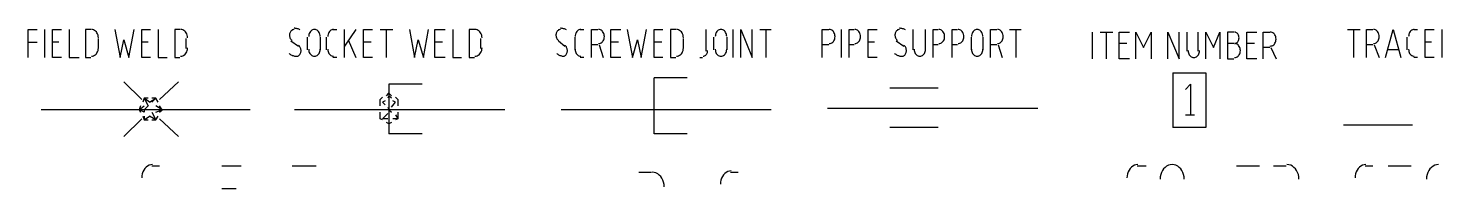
# Model space of a CAD drawing. Header units: millimetres. Extents: x 43 to 809, y -752 to -31.
# Drawn here: x 676.4 to 809.4, y -751.7 to -736.6 of the extents above; entities that cross this region are included whole.
import ezdxf

# ---------------------------------------------------------------- set-up
doc = ezdxf.new("R2010")
doc.units = ezdxf.units.MM
doc.layers.add('PDF_LINES', color=4, linetype='Continuous')

msp = doc.modelspace()

# ---------------------------------------------------------------- linework, layer by layer
at = {"layer": 'PDF_LINES'}
for p, q in [((676.36, -739.36), (676.36, -736.72)), ((676.36, -736.72), (677.2, -736.72)), ((677.92, -739.36), (677.92, -736.72)), ((678.64, -739.36), (678.64, -736.72)), ((678.64, -736.72), (679.48, -736.72)), ((680.2, -736.72), (680.2, -739.36)), ((682.24, -736.72), (681.76, -736.72)), ((681.76, -736.72), (681.76, -739.36)), ((682.41, -736.73), (682.3, -736.72)), ((682.51, -736.76), (682.41, -736.73)), ((682.6, -736.81), (682.51, -736.76)), ((682.69, -736.87), (682.6, -736.81)), ((682.77, -736.95), (682.69, -736.87)), ((682.83, -737.04), (682.77, -736.95)), ((682.89, -737.14), (682.83, -737.04)), ((682.93, -737.25), (682.89, -737.14)), ((682.95, -737.37), (682.93, -737.25)), ((684.52, -736.72), (685, -739.36)), ((685.84, -739.36), (686.32, -736.72)), ((687.04, -739.36), (687.04, -736.72)), ((687.04, -736.72), (687.88, -736.72)), ((688.6, -736.72), (688.6, -739.36)), ((690.64, -736.72), (690.16, -736.72)), ((690.16, -736.72), (690.16, -739.36)), ((690.81, -736.73), (690.7, -736.72)), ((690.91, -736.76), (690.81, -736.73)), ((691, -736.81), (690.91, -736.76)), ((691.09, -736.87), (691, -736.81)), ((691.17, -736.95), (691.09, -736.87)), ((691.23, -737.04), (691.17, -736.95)), ((691.29, -737.14), (691.23, -737.04)), ((691.33, -737.25), (691.29, -737.14)), ((691.35, -737.37), (691.33, -737.25)), ((700.97, -737.14), (700.96, -737.21)), ((700.96, -737.21), (700.96, -737.28)), ((700.99, -737.06), (700.97, -737.14)), ((701.01, -737), (700.99, -737.06)), ((701.04, -736.94), (701.01, -737)), ((701.08, -736.88), (701.04, -736.94)), ((701.12, -736.84), (701.08, -736.88)), ((701.16, -736.8), (701.12, -736.84)), ((701.21, -736.76), (701.16, -736.8)), ((701.27, -736.74), (701.21, -736.76)), ((701.32, -736.73), (701.27, -736.74)), ((701.38, -736.72), (701.32, -736.73)), ((701.45, -736.6), (701.39, -736.6)), ((701.51, -736.61), (701.45, -736.6)), ((701.56, -736.61), (701.51, -736.61)), ((701.62, -736.63), (701.56, -736.61)), ((701.67, -736.64), (701.62, -736.63)), ((701.73, -736.65), (701.67, -736.64)), ((701.78, -736.67), (701.73, -736.65)), ((701.84, -736.69), (701.78, -736.67)), ((701.89, -736.72), (701.84, -736.69)), ((701.94, -736.75), (701.89, -736.72)), ((702.79, -737.17), (702.77, -737.27)), ((702.82, -737.08), (702.79, -737.17)), ((702.86, -736.99), (702.82, -737.08)), ((702.92, -736.91), (702.86, -736.99)), ((702.98, -736.85), (702.92, -736.91)), ((703.05, -736.79), (702.98, -736.85)), ((703.13, -736.75), (703.05, -736.79)), ((703.21, -736.73), (703.13, -736.75)), ((703.3, -736.72), (703.21, -736.73)), ((703.39, -736.73), (703.3, -736.72)), ((703.47, -736.75), (703.39, -736.73)), ((703.55, -736.79), (703.47, -736.75)), ((703.62, -736.85), (703.55, -736.79)), ((703.68, -736.91), (703.62, -736.85)), ((703.74, -736.99), (703.68, -736.91)), ((703.78, -737.08), (703.74, -736.99)), ((703.81, -737.17), (703.78, -737.08)), ((703.83, -737.27), (703.81, -737.17)), ((704.59, -737.17), (704.57, -737.27)), ((704.62, -737.08), (704.59, -737.17)), ((704.66, -736.99), (704.62, -737.08)), ((704.72, -736.91), (704.66, -736.99)), ((704.78, -736.85), (704.72, -736.91)), ((704.85, -736.79), (704.78, -736.85)), ((704.93, -736.75), (704.85, -736.79)), ((705.01, -736.73), (704.93, -736.75)), ((705.1, -736.72), (705.01, -736.73)), ((705.04, -736.72), (705.4, -736.72)), ((706.12, -739.36), (706.12, -736.72)), ((707.2, -736.72), (706.12, -738.28)), ((707.92, -739.36), (707.92, -736.72)), ((707.92, -736.72), (708.76, -736.72)), ((709.48, -736.72), (710.68, -736.72)), ((710.08, -739.36), (710.08, -736.72)), ((712.24, -736.72), (712.72, -739.36)), ((713.56, -739.36), (714.04, -736.72)), ((714.64, -739.36), (714.64, -736.72)), ((714.64, -736.72), (715.6, -736.72)), ((716.32, -736.72), (716.32, -739.36)), ((718.36, -736.72), (717.88, -736.72)), ((717.88, -736.72), (717.88, -739.36)), ((718.53, -736.73), (718.42, -736.72)), ((718.63, -736.76), (718.53, -736.73)), ((718.72, -736.81), (718.63, -736.76)), ((718.81, -736.87), (718.72, -736.81)), ((718.89, -736.95), (718.81, -736.87)), ((718.95, -737.04), (718.89, -736.95)), ((719.01, -737.14), (718.95, -737.04)), ((719.05, -737.25), (719.01, -737.14)), ((719.07, -737.37), (719.05, -737.25)), ((726.05, -737.14), (726.04, -737.21)), ((726.04, -737.21), (726.04, -737.28)), ((726.07, -737.06), (726.05, -737.14)), ((726.09, -737), (726.07, -737.06)), ((726.12, -736.94), (726.09, -737)), ((726.16, -736.88), (726.12, -736.94)), ((726.2, -736.84), (726.16, -736.88)), ((726.24, -736.8), (726.2, -736.84)), ((726.29, -736.76), (726.24, -736.8)), ((726.35, -736.74), (726.29, -736.76)), ((726.4, -736.73), (726.35, -736.74)), ((726.46, -736.72), (726.4, -736.73)), ((726.53, -736.6), (726.47, -736.6)), ((726.59, -736.61), (726.53, -736.6)), ((726.64, -736.61), (726.59, -736.61)), ((726.7, -736.63), (726.64, -736.61)), ((726.75, -736.64), (726.7, -736.63)), ((726.81, -736.65), (726.75, -736.64)), ((726.86, -736.67), (726.81, -736.65)), ((726.92, -736.69), (726.86, -736.67)), ((726.97, -736.72), (726.92, -736.69)), ((727.02, -736.75), (726.97, -736.72)), ((727.87, -737.17), (727.85, -737.27)), ((727.9, -737.08), (727.87, -737.17)), ((727.94, -736.99), (727.9, -737.08)), ((728, -736.91), (727.94, -736.99)), ((728.06, -736.85), (728, -736.91)), ((728.13, -736.79), (728.06, -736.85)), ((728.21, -736.75), (728.13, -736.79)), ((728.29, -736.73), (728.21, -736.75)), ((728.38, -736.72), (728.29, -736.73)), ((728.32, -736.72), (728.68, -736.72)), ((729.4, -739.36), (729.4, -736.72)), ((729.4, -736.72), (730, -736.72)), ((730.15, -736.73), (730.06, -736.72)), ((730.23, -736.75), (730.15, -736.73)), ((730.31, -736.79), (730.23, -736.75)), ((730.38, -736.85), (730.31, -736.79)), ((730.44, -736.91), (730.38, -736.85)), ((730.5, -736.99), (730.44, -736.91)), ((730.54, -737.08), (730.5, -736.99)), ((730.57, -737.17), (730.54, -737.08)), ((730.59, -737.27), (730.57, -737.17)), ((731.2, -739.36), (731.2, -736.72)), ((731.2, -736.72), (732.16, -736.72)), ((732.76, -736.72), (733.24, -739.36)), ((734.08, -739.36), (734.56, -736.72)), ((735.28, -739.36), (735.28, -736.72)), ((735.28, -736.72), (736.12, -736.72)), ((737.32, -736.72), (736.84, -736.72)), ((736.84, -736.72), (736.84, -739.36)), ((737.49, -736.73), (737.38, -736.72)), ((737.59, -736.76), (737.49, -736.73)), ((737.68, -736.81), (737.59, -736.76)), ((737.77, -736.87), (737.68, -736.81)), ((737.85, -736.95), (737.77, -736.87)), ((737.91, -737.04), (737.85, -736.95)), ((737.97, -737.14), (737.91, -737.04)), ((738.01, -737.25), (737.97, -737.14)), ((738.03, -737.37), (738.01, -737.25)), ((740.2, -738.76), (740.2, -736.72)), ((741.07, -737.17), (741.05, -737.27)), ((741.1, -737.08), (741.07, -737.17)), ((741.14, -736.99), (741.1, -737.08)), ((741.2, -736.91), (741.14, -736.99)), ((741.26, -736.85), (741.2, -736.91)), ((741.33, -736.79), (741.26, -736.85)), ((741.41, -736.75), (741.33, -736.79)), ((741.49, -736.73), (741.41, -736.75)), ((741.58, -736.72), (741.49, -736.73)), ((741.67, -736.73), (741.58, -736.72)), ((741.75, -736.75), (741.67, -736.73)), ((741.83, -736.79), (741.75, -736.75)), ((741.9, -736.85), (741.83, -736.79)), ((741.96, -736.91), (741.9, -736.85)), ((742.02, -736.99), (741.96, -736.91)), ((742.06, -737.08), (742.02, -736.99)), ((742.09, -737.17), (742.06, -737.08)), ((742.11, -737.27), (742.09, -737.17)), ((742.72, -739.36), (742.72, -736.72)), ((743.44, -739.36), (743.44, -736.72)), ((743.44, -736.72), (744.52, -739.36)), ((744.52, -739.36), (744.52, -736.72)), ((745.24, -736.72), (746.32, -736.72)), ((745.84, -739.36), (745.84, -736.72)), ((751.12, -739.36), (751.12, -736.72)), ((751.12, -736.72), (751.72, -736.72)), ((751.87, -736.73), (751.78, -736.72)), ((751.95, -736.75), (751.87, -736.73)), ((752.03, -736.79), (751.95, -736.75)), ((752.1, -736.85), (752.03, -736.79)), ((752.16, -736.91), (752.1, -736.85)), ((752.22, -736.99), (752.16, -736.91)), ((752.26, -737.08), (752.22, -736.99)), ((752.29, -737.17), (752.26, -737.08)), ((752.31, -737.27), (752.29, -737.17)), ((752.92, -739.36), (752.92, -736.72)), ((753.64, -739.36), (753.64, -736.72)), ((753.64, -736.72), (754.12, -736.72)), ((754.27, -736.73), (754.18, -736.72)), ((754.35, -736.75), (754.27, -736.73)), ((754.43, -736.79), (754.35, -736.75)), ((754.5, -736.85), (754.43, -736.79)), ((754.56, -736.91), (754.5, -736.85)), ((754.62, -736.99), (754.56, -736.91)), ((754.66, -737.08), (754.62, -736.99)), ((754.69, -737.17), (754.66, -737.08)), ((754.71, -737.27), (754.69, -737.17)), ((755.44, -739.36), (755.44, -736.72)), ((755.44, -736.72), (756.28, -736.72)), ((757.97, -737.14), (757.96, -737.21)), ((757.96, -737.21), (757.96, -737.28)), ((757.99, -737.06), (757.97, -737.14)), ((758.01, -737), (757.99, -737.06)), ((758.04, -736.94), (758.01, -737)), ((758.08, -736.88), (758.04, -736.94)), ((758.12, -736.84), (758.08, -736.88)), ((758.16, -736.8), (758.12, -736.84)), ((758.21, -736.76), (758.16, -736.8)), ((758.27, -736.74), (758.21, -736.76)), ((758.32, -736.73), (758.27, -736.74)), ((758.38, -736.72), (758.32, -736.73)), ((758.45, -736.6), (758.39, -736.6)), ((758.51, -736.61), (758.45, -736.6)), ((758.56, -736.61), (758.51, -736.61)), ((758.62, -736.63), (758.56, -736.61)), ((758.67, -736.64), (758.62, -736.63)), ((758.73, -736.65), (758.67, -736.64)), ((758.78, -736.67), (758.73, -736.65)), ((758.84, -736.69), (758.78, -736.67)), ((758.89, -736.72), (758.84, -736.69)), ((758.94, -736.75), (758.89, -736.72)), ((759.64, -736.72), (759.64, -738.64)), ((760.84, -738.64), (760.84, -736.72)), ((761.56, -739.36), (761.56, -736.72)), ((761.56, -736.72), (762.04, -736.72)), ((762.19, -736.73), (762.1, -736.72)), ((762.27, -736.75), (762.19, -736.73)), ((762.35, -736.79), (762.27, -736.75)), ((762.42, -736.85), (762.35, -736.79)), ((762.48, -736.91), (762.42, -736.85)), ((762.54, -736.99), (762.48, -736.91)), ((762.58, -737.08), (762.54, -736.99)), ((762.61, -737.17), (762.58, -737.08)), ((762.63, -737.27), (762.61, -737.17)), ((763.36, -739.36), (763.36, -736.72)), ((763.36, -736.72), (763.84, -736.72)), ((763.99, -736.73), (763.9, -736.72)), ((764.07, -736.75), (763.99, -736.73)), ((764.15, -736.79), (764.07, -736.75)), ((764.22, -736.85), (764.15, -736.79)), ((764.28, -736.91), (764.22, -736.85)), ((764.34, -736.99), (764.28, -736.91)), ((764.38, -737.08), (764.34, -736.99)), ((764.41, -737.17), (764.38, -737.08)), ((764.43, -737.27), (764.41, -737.17)), ((765.19, -737.17), (765.17, -737.27)), ((765.22, -737.08), (765.19, -737.17)), ((765.26, -736.99), (765.22, -737.08)), ((765.32, -736.91), (765.26, -736.99)), ((765.38, -736.85), (765.32, -736.91)), ((765.45, -736.79), (765.38, -736.85)), ((765.53, -736.75), (765.45, -736.79)), ((765.61, -736.73), (765.53, -736.75)), ((765.7, -736.72), (765.61, -736.73)), ((765.79, -736.73), (765.7, -736.72)), ((765.87, -736.75), (765.79, -736.73)), ((765.95, -736.79), (765.87, -736.75)), ((766.02, -736.85), (765.95, -736.79)), ((766.08, -736.91), (766.02, -736.85)), ((766.14, -736.99), (766.08, -736.91)), ((766.18, -737.08), (766.14, -736.99)), ((766.21, -737.17), (766.18, -737.08)), ((766.23, -737.27), (766.21, -737.17)), ((766.96, -739.36), (766.96, -736.72)), ((766.96, -736.72), (767.56, -736.72)), ((767.71, -736.73), (767.62, -736.72)), ((767.79, -736.75), (767.71, -736.73)), ((767.87, -736.79), (767.79, -736.75)), ((767.94, -736.85), (767.87, -736.79)), ((768, -736.91), (767.94, -736.85)), ((768.06, -736.99), (768, -736.91)), ((768.1, -737.08), (768.06, -736.99)), ((768.13, -737.17), (768.1, -737.08)), ((768.15, -737.27), (768.13, -737.17)), ((768.76, -736.72), (769.84, -736.72)), ((769.36, -739.36), (769.36, -736.72)), ((776.56, -739.48), (776.56, -736.96)), ((777.28, -736.96), (778.48, -736.96)), ((777.88, -739.48), (777.88, -736.96)), ((779.08, -739.48), (779.08, -736.96)), ((779.08, -736.96), (780.04, -736.96)), ((780.64, -739.48), (780.64, -736.96)), ((780.64, -736.96), (781.36, -738.4)), ((781.36, -738.4), (782.08, -736.96)), ((782.08, -736.96), (782.08, -739.48)), ((783.64, -739.48), (783.64, -736.96)), ((783.64, -736.96), (784.72, -739.48)), ((784.72, -739.48), (784.72, -736.96)), ((785.44, -736.96), (785.44, -738.76)), ((786.52, -738.76), (786.52, -736.96)), ((787.24, -739.48), (787.24, -736.96)), ((787.24, -736.96), (787.96, -738.4)), ((787.96, -738.4), (788.56, -736.96)), ((788.56, -736.96), (788.56, -739.48)), ((789.88, -736.96), (789.28, -736.96)), ((789.28, -736.96), (789.28, -739.48)), ((790.01, -736.97), (789.94, -736.96)), ((790.07, -736.99), (790.01, -736.97)), ((790.13, -737.02), (790.07, -736.99)), ((790.19, -737.06), (790.13, -737.02)), ((790.24, -737.12), (790.19, -737.06)), ((790.28, -737.18), (790.24, -737.12)), ((790.31, -737.25), (790.28, -737.18)), ((790.34, -737.33), (790.31, -737.25)), ((791.08, -739.48), (791.08, -736.96)), ((791.08, -736.96), (792.04, -736.96)), ((792.64, -739.48), (792.64, -736.96)), ((792.64, -736.96), (793.24, -736.96)), ((793.39, -736.97), (793.3, -736.96)), ((793.47, -736.99), (793.39, -736.97)), ((793.55, -737.03), (793.47, -736.99)), ((793.62, -737.09), (793.55, -737.03)), ((793.68, -737.15), (793.62, -737.09)), ((793.74, -737.23), (793.68, -737.15)), ((793.78, -737.32), (793.74, -737.23)), ((800.56, -736.72), (801.76, -736.72)), ((801.16, -739.36), (801.16, -736.72)), ((802.36, -739.36), (802.36, -736.72)), ((802.36, -736.72), (802.96, -736.72)), ((803.11, -736.73), (803.02, -736.72)), ((803.19, -736.75), (803.11, -736.73)), ((803.27, -736.79), (803.19, -736.75)), ((803.34, -736.85), (803.27, -736.79)), ((803.4, -736.91), (803.34, -736.85)), ((803.46, -736.99), (803.4, -736.91)), ((803.5, -737.08), (803.46, -736.99)), ((803.53, -737.17), (803.5, -737.08)), ((803.55, -737.27), (803.53, -737.17)), ((804.16, -739.36), (804.88, -736.72)), ((804.88, -736.72), (805.6, -739.36)), ((806.35, -737.17), (806.33, -737.27)), ((806.38, -737.08), (806.35, -737.17)), ((806.42, -736.99), (806.38, -737.08)), ((806.48, -736.91), (806.42, -736.99)), ((806.54, -736.85), (806.48, -736.91)), ((806.61, -736.79), (806.54, -736.85)), ((806.69, -736.75), (806.61, -736.79)), ((806.77, -736.73), (806.69, -736.75)), ((806.86, -736.72), (806.77, -736.73)), ((806.8, -736.72), (807.16, -736.72)), ((807.88, -739.36), (807.88, -736.72)), ((807.88, -736.72), (808.72, -736.72)), ((809.44, -736.72), (809.44, -739.36)), ((676.36, -737.92), (677.2, -737.92)), ((679.24, -737.92), (678.64, -737.92)), ((682.93, -738.71), (682.95, -738.59)), ((682.96, -737.5), (682.95, -737.37)), ((682.95, -738.59), (682.96, -738.46)), ((682.96, -738.52), (682.96, -737.56)), ((685, -739.36), (685.36, -737.68)), ((685.36, -737.68), (685.84, -739.36)), ((687.64, -737.92), (687.04, -737.92)), ((691.24, -738.52), (691.24, -737.56)), ((691.33, -738.71), (691.35, -738.59)), ((691.36, -737.5), (691.35, -737.37)), ((691.35, -738.59), (691.36, -738.46)), ((700.96, -737.28), (700.97, -737.35)), ((700.97, -737.35), (700.98, -737.42)), ((700.98, -737.42), (701, -737.49)), ((701, -737.49), (701.03, -737.55)), ((701.03, -737.55), (701.06, -737.61)), ((701.06, -737.61), (701.1, -737.66)), ((701.08, -737.8), (701.8, -738.28)), ((701.1, -737.66), (701.14, -737.7)), ((701.14, -737.7), (701.19, -737.74)), ((701.86, -738.26), (701.81, -738.22)), ((701.9, -738.3), (701.86, -738.26)), ((701.94, -738.35), (701.9, -738.3)), ((701.97, -738.41), (701.94, -738.35)), ((702, -738.47), (701.97, -738.41)), ((702.02, -738.54), (702, -738.47)), ((702.03, -738.61), (702.02, -738.54)), ((702.64, -738.64), (702.64, -737.44)), ((702.77, -737.27), (702.76, -737.38)), ((702.76, -738.58), (702.77, -738.69)), ((703.84, -737.38), (703.83, -737.27)), ((703.83, -738.69), (703.84, -738.58)), ((703.84, -737.44), (703.84, -738.64)), ((704.44, -738.64), (704.44, -737.44)), ((704.57, -737.27), (704.56, -737.38)), ((704.56, -738.58), (704.57, -738.69)), ((706.48, -737.68), (707.2, -739.36)), ((708.64, -737.92), (707.92, -737.92)), ((712.72, -739.36), (713.08, -737.68)), ((713.08, -737.68), (713.56, -739.36)), ((715.36, -737.92), (714.64, -737.92)), ((718.96, -738.52), (718.96, -737.56)), ((719.05, -738.71), (719.07, -738.59)), ((719.08, -737.5), (719.07, -737.37)), ((719.07, -738.59), (719.08, -738.46)), ((726.04, -737.28), (726.05, -737.35)), ((726.05, -737.35), (726.06, -737.42)), ((726.06, -737.42), (726.08, -737.49)), ((726.08, -737.49), (726.11, -737.55)), ((726.11, -737.55), (726.14, -737.61)), ((726.14, -737.61), (726.18, -737.66)), ((726.18, -737.66), (726.22, -737.7)), ((726.22, -737.7), (726.27, -737.74)), ((726.28, -737.8), (726.88, -738.28)), ((726.94, -738.26), (726.89, -738.22)), ((726.98, -738.3), (726.94, -738.26)), ((727.02, -738.35), (726.98, -738.3)), ((727.05, -738.41), (727.02, -738.35)), ((727.08, -738.47), (727.05, -738.41)), ((727.1, -738.54), (727.08, -738.47)), ((727.11, -738.61), (727.1, -738.54)), ((727.85, -737.27), (727.84, -737.38)), ((727.84, -738.64), (727.84, -737.44)), ((727.84, -738.58), (727.85, -738.69)), ((730, -738.16), (729.4, -738.16)), ((730.06, -738.04), (730.15, -738.03)), ((730.12, -738.16), (730.48, -739.36)), ((730.15, -738.03), (730.23, -738.01)), ((730.23, -738.01), (730.31, -737.97)), ((730.31, -737.97), (730.38, -737.91)), ((730.38, -737.91), (730.44, -737.85)), ((730.44, -737.85), (730.5, -737.77)), ((730.5, -737.77), (730.54, -737.68)), ((730.54, -737.68), (730.57, -737.59)), ((730.57, -737.59), (730.59, -737.49)), ((730.6, -737.38), (730.59, -737.27)), ((730.59, -737.49), (730.6, -737.38)), ((731.92, -737.92), (731.2, -737.92)), ((733.24, -739.36), (733.72, -737.68)), ((733.72, -737.68), (734.08, -739.36)), ((736, -737.92), (735.28, -737.92)), ((738.01, -738.71), (738.03, -738.59)), ((738.04, -737.5), (738.03, -737.37)), ((738.03, -738.59), (738.04, -738.46)), ((738.04, -738.52), (738.04, -737.56)), ((740.92, -738.64), (740.92, -737.44)), ((741.05, -737.27), (741.04, -737.38)), ((741.04, -738.58), (741.05, -738.69)), ((742.12, -737.38), (742.11, -737.27)), ((742.11, -738.69), (742.12, -738.58)), ((742.12, -737.44), (742.12, -738.64)), ((751.72, -738.16), (751.12, -738.16)), ((751.78, -738.04), (751.87, -738.03)), ((751.87, -738.03), (751.95, -738.01)), ((751.95, -738.01), (752.03, -737.97)), ((752.03, -737.97), (752.1, -737.91)), ((752.1, -737.91), (752.16, -737.85)), ((752.16, -737.85), (752.22, -737.77)), ((752.22, -737.77), (752.26, -737.68)), ((752.26, -737.68), (752.29, -737.59)), ((752.29, -737.59), (752.31, -737.49)), ((752.32, -737.38), (752.31, -737.27)), ((752.31, -737.49), (752.32, -737.38)), ((754.12, -738.16), (753.64, -738.16)), ((754.18, -738.04), (754.27, -738.03)), ((754.27, -738.03), (754.35, -738.01)), ((754.35, -738.01), (754.43, -737.97)), ((754.43, -737.97), (754.5, -737.91)), ((754.5, -737.91), (754.56, -737.85)), ((754.56, -737.85), (754.62, -737.77)), ((754.62, -737.77), (754.66, -737.68)), ((754.66, -737.68), (754.69, -737.59)), ((754.69, -737.59), (754.71, -737.49)), ((754.72, -737.38), (754.71, -737.27)), ((754.71, -737.49), (754.72, -737.38)), ((756.04, -737.92), (755.44, -737.92)), ((757.96, -737.28), (757.97, -737.35)), ((757.97, -737.35), (757.98, -737.42)), ((757.98, -737.42), (758, -737.49)), ((758, -737.49), (758.03, -737.55)), ((758.03, -737.55), (758.06, -737.61)), ((758.06, -737.61), (758.1, -737.66)), ((758.08, -737.8), (758.8, -738.28)), ((758.1, -737.66), (758.14, -737.7)), ((758.14, -737.7), (758.19, -737.74)), ((758.86, -738.26), (758.81, -738.22)), ((758.9, -738.3), (758.86, -738.26)), ((758.94, -738.35), (758.9, -738.3)), ((758.97, -738.41), (758.94, -738.35)), ((759, -738.47), (758.97, -738.41)), ((759.02, -738.54), (759, -738.47)), ((759.03, -738.61), (759.02, -738.54)), ((759.76, -738.58), (759.77, -738.69)), ((760.83, -738.69), (760.84, -738.58)), ((762.04, -738.16), (761.56, -738.16)), ((762.1, -738.04), (762.19, -738.03)), ((762.19, -738.03), (762.27, -738.01)), ((762.27, -738.01), (762.35, -737.97)), ((762.35, -737.97), (762.42, -737.91)), ((762.42, -737.91), (762.48, -737.85)), ((762.48, -737.85), (762.54, -737.77)), ((762.54, -737.77), (762.58, -737.68)), ((762.58, -737.68), (762.61, -737.59)), ((762.61, -737.59), (762.63, -737.49)), ((762.64, -737.38), (762.63, -737.27)), ((762.63, -737.49), (762.64, -737.38)), ((763.84, -738.16), (763.36, -738.16)), ((763.9, -738.04), (763.99, -738.03)), ((763.99, -738.03), (764.07, -738.01)), ((764.07, -738.01), (764.15, -737.97)), ((764.15, -737.97), (764.22, -737.91)), ((764.22, -737.91), (764.28, -737.85)), ((764.28, -737.85), (764.34, -737.77)), ((764.34, -737.77), (764.38, -737.68)), ((764.38, -737.68), (764.41, -737.59)), ((764.41, -737.59), (764.43, -737.49)), ((764.44, -737.38), (764.43, -737.27)), ((764.43, -737.49), (764.44, -737.38)), ((765.17, -737.27), (765.16, -737.38)), ((765.16, -738.64), (765.16, -737.44)), ((765.16, -738.58), (765.17, -738.69)), ((766.24, -737.38), (766.23, -737.27)), ((766.23, -738.69), (766.24, -738.58)), ((766.24, -737.44), (766.24, -738.64)), ((767.56, -738.16), (766.96, -738.16)), ((767.62, -738.04), (767.71, -738.03)), ((767.68, -738.16), (768.04, -739.36)), ((767.71, -738.03), (767.79, -738.01)), ((767.79, -738.01), (767.87, -737.97)), ((767.87, -737.97), (767.94, -737.91)), ((767.94, -737.91), (768, -737.85)), ((768, -737.85), (768.06, -737.77)), ((768.06, -737.77), (768.1, -737.68)), ((768.1, -737.68), (768.13, -737.59)), ((768.13, -737.59), (768.15, -737.49)), ((768.16, -737.38), (768.15, -737.27)), ((768.15, -737.49), (768.16, -737.38)), ((779.8, -738.04), (779.08, -738.04)), ((789.88, -738.04), (789.28, -738.04)), ((789.94, -738.04), (790.01, -738.03)), ((790.03, -738.05), (789.94, -738.04)), ((790.01, -738.03), (790.07, -738.01)), ((790.11, -738.07), (790.03, -738.05)), ((790.07, -738.01), (790.13, -737.98)), ((790.19, -738.11), (790.11, -738.07)), ((790.13, -737.98), (790.19, -737.94)), ((790.19, -737.94), (790.24, -737.88)), ((790.26, -738.17), (790.19, -738.11)), ((790.24, -737.88), (790.28, -737.82)), ((790.32, -738.23), (790.26, -738.17)), ((790.28, -737.82), (790.31, -737.75)), ((790.31, -737.75), (790.34, -737.67)), ((790.38, -738.31), (790.32, -738.23)), ((790.35, -737.41), (790.34, -737.33)), ((790.34, -737.67), (790.35, -737.59)), ((790.36, -737.5), (790.35, -737.41)), ((790.35, -737.59), (790.36, -737.5)), ((790.42, -738.4), (790.38, -738.31)), ((790.45, -738.49), (790.42, -738.4)), ((790.47, -738.59), (790.45, -738.49)), ((790.48, -738.7), (790.47, -738.59)), ((791.8, -738.04), (791.08, -738.04)), ((793.24, -738.4), (792.64, -738.4)), ((793.3, -738.28), (793.39, -738.27)), ((793.36, -738.4), (793.84, -739.48)), ((793.39, -738.27), (793.47, -738.25)), ((793.47, -738.25), (793.55, -738.21)), ((793.55, -738.21), (793.62, -738.15)), ((793.62, -738.15), (793.68, -738.09)), ((793.68, -738.09), (793.74, -738.01)), ((793.74, -738.01), (793.78, -737.92)), ((793.81, -737.41), (793.78, -737.32)), ((793.78, -737.92), (793.81, -737.83)), ((793.83, -737.51), (793.81, -737.41)), ((793.81, -737.83), (793.83, -737.73)), ((793.84, -737.62), (793.83, -737.51)), ((793.83, -737.73), (793.84, -737.62)), ((802.96, -738.16), (802.36, -738.16)), ((803.02, -738.04), (803.11, -738.03)), ((803.08, -738.16), (803.56, -739.36)), ((803.11, -738.03), (803.19, -738.01)), ((803.19, -738.01), (803.27, -737.97)), ((803.27, -737.97), (803.34, -737.91)), ((803.34, -737.91), (803.4, -737.85)), ((803.4, -737.85), (803.46, -737.77)), ((803.46, -737.77), (803.5, -737.68)), ((803.5, -737.68), (803.53, -737.59)), ((803.53, -737.59), (803.55, -737.49)), ((803.56, -737.38), (803.55, -737.27)), ((803.55, -737.49), (803.56, -737.38)), ((806.2, -738.64), (806.2, -737.44)), ((806.33, -737.27), (806.32, -737.38)), ((806.32, -738.58), (806.33, -738.69)), ((808.48, -737.92), (807.88, -737.92)), ((679.48, -739.36), (678.64, -739.36)), ((680.2, -739.36), (681.16, -739.36)), ((681.76, -739.36), (682.24, -739.36)), ((682.3, -739.24), (682.41, -739.23)), ((682.41, -739.23), (682.51, -739.2)), ((682.51, -739.2), (682.6, -739.15)), ((682.6, -739.15), (682.69, -739.09)), ((682.69, -739.09), (682.77, -739.01)), ((682.77, -739.01), (682.83, -738.92)), ((682.83, -738.92), (682.89, -738.82)), ((682.89, -738.82), (682.93, -738.71)), ((687.88, -739.36), (687.04, -739.36)), ((688.6, -739.36), (689.44, -739.36)), ((690.16, -739.36), (690.64, -739.36)), ((690.7, -739.24), (690.81, -739.23)), ((690.81, -739.23), (690.91, -739.2)), ((690.91, -739.2), (691, -739.15)), ((691, -739.15), (691.09, -739.09)), ((691.09, -739.09), (691.17, -739.01)), ((691.17, -739.01), (691.23, -738.92)), ((691.23, -738.92), (691.29, -738.82)), ((691.29, -738.82), (691.33, -738.71)), ((700.91, -738.95), (700.96, -739)), ((700.96, -739), (701.03, -739.05)), ((701.03, -739.05), (701.09, -739.09)), ((701.09, -739.09), (701.16, -739.13)), ((701.16, -739.13), (701.22, -739.16)), ((701.22, -739.16), (701.29, -739.18)), ((701.29, -739.18), (701.36, -739.2)), ((701.36, -739.2), (701.43, -739.22)), ((701.43, -739.22), (701.5, -739.23)), ((701.5, -739.23), (701.57, -739.24)), ((701.62, -739.24), (701.68, -739.23)), ((701.68, -739.23), (701.73, -739.22)), ((701.73, -739.22), (701.79, -739.2)), ((701.79, -739.2), (701.84, -739.16)), ((701.84, -739.16), (701.88, -739.12)), ((701.88, -739.12), (701.92, -739.08)), ((701.92, -739.08), (701.96, -739.02)), ((701.96, -739.02), (701.99, -738.96)), ((701.99, -738.96), (702.01, -738.9)), ((702.01, -738.9), (702.03, -738.82)), ((702.04, -738.68), (702.03, -738.61)), ((702.03, -738.82), (702.04, -738.75)), ((702.04, -738.75), (702.04, -738.68)), ((702.77, -738.69), (702.79, -738.79)), ((702.79, -738.79), (702.82, -738.88)), ((702.82, -738.88), (702.86, -738.97)), ((702.86, -738.97), (702.92, -739.05)), ((702.92, -739.05), (702.98, -739.11)), ((702.98, -739.11), (703.05, -739.17)), ((703.05, -739.17), (703.13, -739.21)), ((703.13, -739.21), (703.21, -739.23)), ((703.21, -739.23), (703.3, -739.24)), ((703.3, -739.24), (703.39, -739.23)), ((703.39, -739.23), (703.47, -739.21)), ((703.47, -739.21), (703.55, -739.17)), ((703.55, -739.17), (703.62, -739.11)), ((703.62, -739.11), (703.68, -739.05)), ((703.68, -739.05), (703.74, -738.97)), ((703.74, -738.97), (703.78, -738.88)), ((703.78, -738.88), (703.81, -738.79)), ((703.81, -738.79), (703.83, -738.69)), ((704.57, -738.69), (704.59, -738.79)), ((704.59, -738.79), (704.62, -738.88)), ((704.62, -738.88), (704.66, -738.97)), ((704.66, -738.97), (704.72, -739.05)), ((704.72, -739.05), (704.78, -739.11)), ((704.78, -739.11), (704.85, -739.17)), ((704.85, -739.17), (704.93, -739.21)), ((704.93, -739.21), (705.01, -739.23)), ((705.01, -739.23), (705.1, -739.24)), ((705.4, -739.36), (705.04, -739.36)), ((708.76, -739.36), (707.92, -739.36)), ((715.6, -739.36), (714.64, -739.36)), ((716.32, -739.36), (717.16, -739.36)), ((717.88, -739.36), (718.36, -739.36)), ((718.42, -739.24), (718.53, -739.23)), ((718.53, -739.23), (718.63, -739.2)), ((718.63, -739.2), (718.72, -739.15)), ((718.72, -739.15), (718.81, -739.09)), ((718.81, -739.09), (718.89, -739.01)), ((718.89, -739.01), (718.95, -738.92)), ((718.95, -738.92), (719.01, -738.82)), ((719.01, -738.82), (719.05, -738.71)), ((726.11, -738.95), (726.16, -739)), ((726.16, -739), (726.23, -739.05)), ((726.23, -739.05), (726.29, -739.09)), ((726.29, -739.09), (726.36, -739.13)), ((726.36, -739.13), (726.42, -739.16)), ((726.42, -739.16), (726.49, -739.18)), ((726.49, -739.18), (726.56, -739.2)), ((726.56, -739.2), (726.63, -739.22)), ((726.63, -739.22), (726.7, -739.23)), ((726.7, -739.24), (726.76, -739.23)), ((726.7, -739.23), (726.77, -739.24)), ((726.76, -739.23), (726.81, -739.22)), ((726.81, -739.22), (726.87, -739.2)), ((726.87, -739.2), (726.92, -739.16)), ((726.92, -739.16), (726.96, -739.12)), ((726.96, -739.12), (727, -739.08)), ((727, -739.08), (727.04, -739.02)), ((727.04, -739.02), (727.07, -738.96)), ((727.07, -738.96), (727.09, -738.9)), ((727.09, -738.9), (727.11, -738.82)), ((727.12, -738.68), (727.11, -738.61)), ((727.11, -738.82), (727.12, -738.75)), ((727.12, -738.75), (727.12, -738.68)), ((727.85, -738.69), (727.87, -738.79)), ((727.87, -738.79), (727.9, -738.88)), ((727.9, -738.88), (727.94, -738.97)), ((727.94, -738.97), (728, -739.05)), ((728, -739.05), (728.06, -739.11)), ((728.06, -739.11), (728.13, -739.17)), ((728.13, -739.17), (728.21, -739.21)), ((728.21, -739.21), (728.29, -739.23)), ((728.29, -739.23), (728.38, -739.24)), ((728.68, -739.36), (728.32, -739.36)), ((732.16, -739.36), (731.2, -739.36)), ((736.12, -739.36), (735.28, -739.36)), ((736.84, -739.36), (737.32, -739.36)), ((737.38, -739.24), (737.49, -739.23)), ((737.49, -739.23), (737.59, -739.2)), ((737.59, -739.2), (737.68, -739.15)), ((737.68, -739.15), (737.77, -739.09)), ((737.77, -739.09), (737.85, -739.01)), ((737.85, -739.01), (737.91, -738.92)), ((737.91, -738.92), (737.97, -738.82)), ((737.97, -738.82), (738.01, -738.71)), ((739.6, -739.36), (739.84, -739.36)), ((739.9, -739.24), (739.97, -739.23)), ((739.97, -739.23), (740.03, -739.21)), ((740.03, -739.21), (740.09, -739.18)), ((740.09, -739.18), (740.15, -739.14)), ((740.15, -739.14), (740.2, -739.08)), ((740.2, -739.08), (740.24, -739.02)), ((740.24, -739.02), (740.27, -738.95)), ((740.27, -738.95), (740.3, -738.87)), ((740.3, -738.87), (740.31, -738.79)), ((740.31, -738.79), (740.32, -738.7)), ((741.05, -738.69), (741.07, -738.79)), ((741.07, -738.79), (741.1, -738.88)), ((741.1, -738.88), (741.14, -738.97)), ((741.14, -738.97), (741.2, -739.05)), ((741.2, -739.05), (741.26, -739.11)), ((741.26, -739.11), (741.33, -739.17)), ((741.33, -739.17), (741.41, -739.21)), ((741.41, -739.21), (741.49, -739.23)), ((741.49, -739.23), (741.58, -739.24)), ((741.58, -739.24), (741.67, -739.23)), ((741.67, -739.23), (741.75, -739.21)), ((741.75, -739.21), (741.83, -739.17)), ((741.83, -739.17), (741.9, -739.11)), ((741.9, -739.11), (741.96, -739.05)), ((741.96, -739.05), (742.02, -738.97)), ((742.02, -738.97), (742.06, -738.88)), ((742.06, -738.88), (742.09, -738.79)), ((742.09, -738.79), (742.11, -738.69)), ((756.28, -739.36), (755.44, -739.36)), ((757.91, -738.95), (757.96, -739)), ((757.96, -739), (758.03, -739.05)), ((758.03, -739.05), (758.09, -739.09)), ((758.09, -739.09), (758.16, -739.13)), ((758.16, -739.13), (758.22, -739.16)), ((758.22, -739.16), (758.29, -739.18)), ((758.29, -739.18), (758.36, -739.2)), ((758.36, -739.2), (758.43, -739.22)), ((758.43, -739.22), (758.5, -739.23)), ((758.5, -739.23), (758.57, -739.24)), ((758.62, -739.24), (758.68, -739.23)), ((758.68, -739.23), (758.73, -739.22)), ((758.73, -739.22), (758.79, -739.2)), ((758.79, -739.2), (758.84, -739.16)), ((758.84, -739.16), (758.88, -739.12)), ((758.88, -739.12), (758.92, -739.08)), ((758.92, -739.08), (758.96, -739.02)), ((758.96, -739.02), (758.99, -738.96)), ((758.99, -738.96), (759.01, -738.9)), ((759.01, -738.9), (759.03, -738.82)), ((759.04, -738.68), (759.03, -738.61)), ((759.03, -738.82), (759.04, -738.75)), ((759.04, -738.75), (759.04, -738.68)), ((759.77, -738.69), (759.79, -738.79)), ((759.79, -738.79), (759.82, -738.88)), ((759.82, -738.88), (759.86, -738.97)), ((759.86, -738.97), (759.92, -739.05)), ((759.92, -739.05), (759.98, -739.11)), ((759.98, -739.11), (760.05, -739.17)), ((760.05, -739.17), (760.13, -739.21)), ((760.13, -739.21), (760.21, -739.23)), ((760.21, -739.23), (760.3, -739.24)), ((760.3, -739.24), (760.39, -739.23)), ((760.39, -739.23), (760.47, -739.21)), ((760.47, -739.21), (760.55, -739.17)), ((760.55, -739.17), (760.62, -739.11)), ((760.62, -739.11), (760.68, -739.05)), ((760.68, -739.05), (760.74, -738.97)), ((760.74, -738.97), (760.78, -738.88)), ((760.78, -738.88), (760.81, -738.79)), ((760.81, -738.79), (760.83, -738.69)), ((765.17, -738.69), (765.19, -738.79)), ((765.19, -738.79), (765.22, -738.88)), ((765.22, -738.88), (765.26, -738.97)), ((765.26, -738.97), (765.32, -739.05)), ((765.32, -739.05), (765.38, -739.11)), ((765.38, -739.11), (765.45, -739.17)), ((765.45, -739.17), (765.53, -739.21)), ((765.53, -739.21), (765.61, -739.23)), ((765.61, -739.23), (765.7, -739.24)), ((765.7, -739.24), (765.79, -739.23)), ((765.79, -739.23), (765.87, -739.21)), ((765.87, -739.21), (765.95, -739.17)), ((765.95, -739.17), (766.02, -739.11)), ((766.02, -739.11), (766.08, -739.05)), ((766.08, -739.05), (766.14, -738.97)), ((766.14, -738.97), (766.18, -738.88)), ((766.18, -738.88), (766.21, -738.79)), ((766.21, -738.79), (766.23, -738.69)), ((780.04, -739.48), (779.08, -739.48)), ((785.56, -738.7), (785.57, -738.81)), ((785.57, -738.81), (785.59, -738.91)), ((785.59, -738.91), (785.62, -739)), ((785.62, -739), (785.66, -739.09)), ((785.66, -739.09), (785.72, -739.17)), ((785.72, -739.17), (785.78, -739.23)), ((785.78, -739.23), (785.85, -739.29)), ((785.85, -739.29), (785.93, -739.33)), ((785.93, -739.33), (786.01, -739.35)), ((786.01, -739.35), (786.1, -739.36)), ((786.1, -739.36), (786.19, -739.35)), ((786.19, -739.35), (786.27, -739.33)), ((786.27, -739.33), (786.35, -739.29)), ((786.35, -739.29), (786.42, -739.23)), ((786.42, -739.23), (786.48, -739.17)), ((786.48, -739.17), (786.54, -739.09)), ((786.54, -739.09), (786.58, -739)), ((786.58, -739), (786.61, -738.91)), ((786.61, -738.91), (786.63, -738.81)), ((786.63, -738.81), (786.64, -738.7)), ((789.28, -739.48), (789.88, -739.48)), ((789.94, -739.36), (790.03, -739.35)), ((790.03, -739.35), (790.11, -739.33)), ((790.11, -739.33), (790.19, -739.29)), ((790.19, -739.29), (790.26, -739.23)), ((790.26, -739.23), (790.32, -739.17)), ((790.32, -739.17), (790.38, -739.09)), ((790.38, -739.09), (790.42, -739)), ((790.42, -739), (790.45, -738.91)), ((790.45, -738.91), (790.47, -738.81)), ((790.47, -738.81), (790.48, -738.7)), ((792.04, -739.48), (791.08, -739.48)), ((805.36, -738.64), (804.4, -738.64)), ((806.33, -738.69), (806.35, -738.79)), ((806.35, -738.79), (806.38, -738.88)), ((806.38, -738.88), (806.42, -738.97)), ((806.42, -738.97), (806.48, -739.05)), ((806.48, -739.05), (806.54, -739.11)), ((806.54, -739.11), (806.61, -739.17)), ((806.61, -739.17), (806.69, -739.21)), ((806.69, -739.21), (806.77, -739.23)), ((806.77, -739.23), (806.86, -739.24)), ((807.16, -739.36), (806.8, -739.36)), ((808.72, -739.36), (807.88, -739.36)), ((784.12, -740.8), (784.12, -745.96)), ((784.12, -740.8), (787.24, -740.8)), ((787.24, -740.8), (787.24, -745.96)), ((685.36, -741.64), (687.04, -743.32)), ((688.72, -743.32), (690.52, -741.64)), ((713.44, -741.88), (710.32, -741.88)), ((710.32, -741.88), (710.32, -746.56)), ((738.4, -741.28), (735.28, -741.28)), ((735.28, -746.56), (735.28, -741.28)), ((762.04, -742.24), (757.48, -742.24)), ((785.32, -742.36), (785.8, -741.88)), ((785.8, -741.88), (785.8, -744.76)), ((687.28, -743.2), (687.16, -743.56)), ((687.76, -743.56), (687.28, -743.2)), ((687.28, -743.2), (687.64, -743.92)), ((687.64, -743.2), (687.28, -743.2)), ((687.76, -743.56), (688.36, -743.2)), ((688.36, -743.2), (688, -743.56)), ((688.36, -743.2), (688, -743.2)), ((688.6, -743.56), (688.36, -743.2)), ((709.48, -743.32), (709.72, -743.08)), ((709.48, -743.92), (709.48, -743.32)), ((709.96, -743.44), (709.72, -743.56)), ((709.72, -743.56), (709.96, -743.8)), ((710.08, -742.96), (710.32, -742.72)), ((710.32, -742.96), (710.2, -743.2)), ((710.32, -742.72), (710.56, -742.96)), ((710.56, -743.2), (710.32, -742.96)), ((710.56, -744.04), (710.92, -743.56)), ((710.92, -743.56), (710.68, -743.44)), ((710.92, -743.08), (711.16, -743.32)), ((711.16, -743.32), (711.16, -743.92)), ((697.24, -744.28), (677.56, -744.28)), ((679.72, -744.28), (677.56, -744.28)), ((684.04, -744.28), (681.88, -744.28)), ((686.32, -744.28), (684.04, -744.28)), ((685.36, -746.8), (687.04, -745.12)), ((686.8, -744.28), (687.28, -743.92)), ((686.92, -743.92), (686.8, -744.28)), ((687.28, -744.52), (686.8, -744.28)), ((686.8, -744.28), (686.92, -744.52)), ((687.16, -744.88), (687.28, -745.24)), ((687.64, -743.92), (687.28, -744.28)), ((687.28, -744.28), (687.28, -744.52)), ((687.28, -745.24), (687.76, -744.88)), ((687.28, -744.88), (687.28, -745.24)), ((687.28, -745.24), (687.64, -745.24)), ((688.36, -745.24), (687.76, -744.88)), ((688, -744.52), (688.36, -745.24)), ((688, -745.24), (688.36, -745.24)), ((688.96, -744.28), (688.36, -743.92)), ((688.36, -744.52), (688.96, -744.28)), ((688.36, -745.24), (688.6, -744.88)), ((690.64, -744.28), (688.48, -744.28)), ((688.96, -744.28), (688.72, -743.92)), ((688.72, -744.52), (688.96, -744.28)), ((688.72, -745.12), (690.52, -746.8)), ((692.92, -744.28), (690.64, -744.28)), ((697.24, -744.28), (695.08, -744.28)), ((721.24, -744.28), (701.44, -744.28)), ((703.6, -744.28), (701.44, -744.28)), ((708.04, -744.28), (705.76, -744.28)), ((710.2, -744.28), (708.04, -744.28)), ((709.48, -745.12), (709.48, -744.52)), ((709.72, -745.24), (709.48, -745.12)), ((709.72, -745.12), (710.2, -744.64)), ((710.2, -745.12), (709.72, -745.12)), ((710.2, -744.04), (710.32, -744.28)), ((710.32, -744.28), (710.56, -744.52)), ((711.16, -745.12), (710.68, -745.12)), ((710.92, -744.76), (711.16, -745.12)), ((711.16, -745.12), (710.92, -745.24)), ((711.16, -744.52), (711.16, -745.12)), ((714.52, -744.28), (712.36, -744.28)), ((716.8, -744.28), (714.52, -744.28)), ((721.24, -744.28), (718.96, -744.28)), ((746.32, -744.28), (726.52, -744.28)), ((746.32, -744.28), (726.64, -744.28)), ((771.4, -744.16), (751.6, -744.16)), ((785.32, -744.76), (786.16, -744.76)), ((710.32, -745.6), (710.08, -745.48)), ((710.56, -745.48), (710.32, -745.6)), ((713.44, -746.56), (710.32, -746.56)), ((738.4, -746.56), (735.28, -746.56)), ((762.04, -745.96), (757.48, -745.96)), ((787.24, -745.96), (784.12, -745.96)), ((806.68, -745.72), (800.2, -745.72)), ((687.05, -750.5), (687.04, -750.7)), ((687.09, -750.3), (687.05, -750.5)), ((687.15, -750.12), (687.09, -750.3)), ((687.24, -749.96), (687.15, -750.12)), ((687.34, -749.81), (687.24, -749.96)), ((687.46, -749.68), (687.34, -749.81)), ((687.59, -749.58), (687.46, -749.68)), ((687.74, -749.5), (687.59, -749.58)), ((687.89, -749.46), (687.74, -749.5)), ((688.06, -749.44), (687.89, -749.46)), ((688, -749.56), (688.72, -749.56)), ((694.6, -749.56), (696.4, -749.56)), ((701.2, -749.56), (703.48, -749.56)), ((733.84, -750.16), (735.04, -750.16)), ((735.28, -750.18), (735.1, -750.16)), ((735.46, -750.23), (735.28, -750.18)), ((735.62, -750.31), (735.46, -750.23)), ((735.77, -750.43), (735.62, -750.31)), ((735.91, -750.56), (735.77, -750.43)), ((736.02, -750.72), (735.91, -750.56)), ((741.72, -750.56), (741.63, -750.72)), ((741.82, -750.41), (741.72, -750.56)), ((741.94, -750.28), (741.82, -750.41)), ((742.07, -750.18), (741.94, -750.28)), ((742.22, -750.1), (742.07, -750.18)), ((742.37, -750.06), (742.22, -750.1)), ((742.54, -750.04), (742.37, -750.06)), ((742.48, -750.16), (743.2, -750.16)), ((779.81, -750.5), (779.8, -750.7)), ((779.85, -750.3), (779.81, -750.5)), ((779.91, -750.12), (779.85, -750.3)), ((780, -749.96), (779.91, -750.12)), ((780.1, -749.81), (780, -749.96)), ((780.22, -749.68), (780.1, -749.81)), ((780.35, -749.58), (780.22, -749.68)), ((780.5, -749.5), (780.35, -749.58)), ((780.65, -749.46), (780.5, -749.5)), ((780.82, -749.44), (780.65, -749.46)), ((780.76, -749.56), (781.6, -749.56)), ((782.98, -750.38), (782.93, -750.6)), ((783.05, -750.19), (782.98, -750.38)), ((783.14, -750.01), (783.05, -750.19)), ((783.25, -749.84), (783.14, -750.01)), ((783.39, -749.71), (783.25, -749.84)), ((783.54, -749.59), (783.39, -749.71)), ((783.7, -749.51), (783.54, -749.59)), ((783.88, -749.46), (783.7, -749.51)), ((784.06, -749.44), (783.88, -749.46)), ((784.24, -749.46), (784.06, -749.44)), ((784.42, -749.51), (784.24, -749.46)), ((784.58, -749.59), (784.42, -749.51)), ((784.73, -749.71), (784.58, -749.59)), ((784.87, -749.84), (784.73, -749.71)), ((784.98, -750.01), (784.87, -749.84)), ((785.07, -750.19), (784.98, -750.01)), ((785.14, -750.38), (785.07, -750.19)), ((785.19, -750.6), (785.14, -750.38)), ((790.12, -749.56), (792.28, -749.56)), ((793.6, -749.56), (794.8, -749.56)), ((795.04, -749.46), (794.86, -749.44)), ((795.22, -749.51), (795.04, -749.46)), ((795.38, -749.59), (795.22, -749.51)), ((795.53, -749.71), (795.38, -749.59)), ((795.67, -749.84), (795.53, -749.71)), ((795.78, -750.01), (795.67, -749.84)), ((795.87, -750.19), (795.78, -750.01)), ((795.94, -750.38), (795.87, -750.19)), ((795.99, -750.6), (795.94, -750.38)), ((801.29, -750.5), (801.28, -750.7)), ((801.33, -750.3), (801.29, -750.5)), ((801.39, -750.12), (801.33, -750.3)), ((801.48, -749.96), (801.39, -750.12)), ((801.58, -749.81), (801.48, -749.96)), ((801.7, -749.68), (801.58, -749.81)), ((801.83, -749.58), (801.7, -749.68)), ((801.98, -749.5), (801.83, -749.58)), ((802.13, -749.46), (801.98, -749.5)), ((802.3, -749.44), (802.13, -749.46)), ((802.24, -749.56), (802.96, -749.56)), ((804.4, -749.56), (806.56, -749.56)), ((808.06, -750.38), (808.01, -750.6)), ((808.13, -750.19), (808.06, -750.38)), ((808.22, -750.01), (808.13, -750.19)), ((808.33, -749.84), (808.22, -750.01)), ((808.47, -749.71), (808.33, -749.84)), ((808.62, -749.59), (808.47, -749.71)), ((808.78, -749.51), (808.62, -749.59)), ((808.95, -749.46), (808.78, -749.51)), ((809.14, -749.44), (808.95, -749.46)), ((695.92, -751.72), (694.6, -751.72)), ((736.11, -750.91), (736.02, -750.72)), ((736.18, -751.1), (736.11, -750.91)), ((736.23, -751.32), (736.18, -751.1)), ((736.24, -751.54), (736.23, -751.32)), ((741.53, -751.1), (741.52, -751.3)), ((741.57, -750.9), (741.53, -751.1)), ((741.63, -750.72), (741.57, -750.9)), ((782.93, -750.6), (782.92, -750.82)), ((785.2, -750.82), (785.19, -750.6)), ((796, -750.82), (795.99, -750.6)), ((808.01, -750.6), (808, -750.82))]:
    msp.add_line(p, q, dxfattribs=at)

doc.saveas('drawing.dxf')
